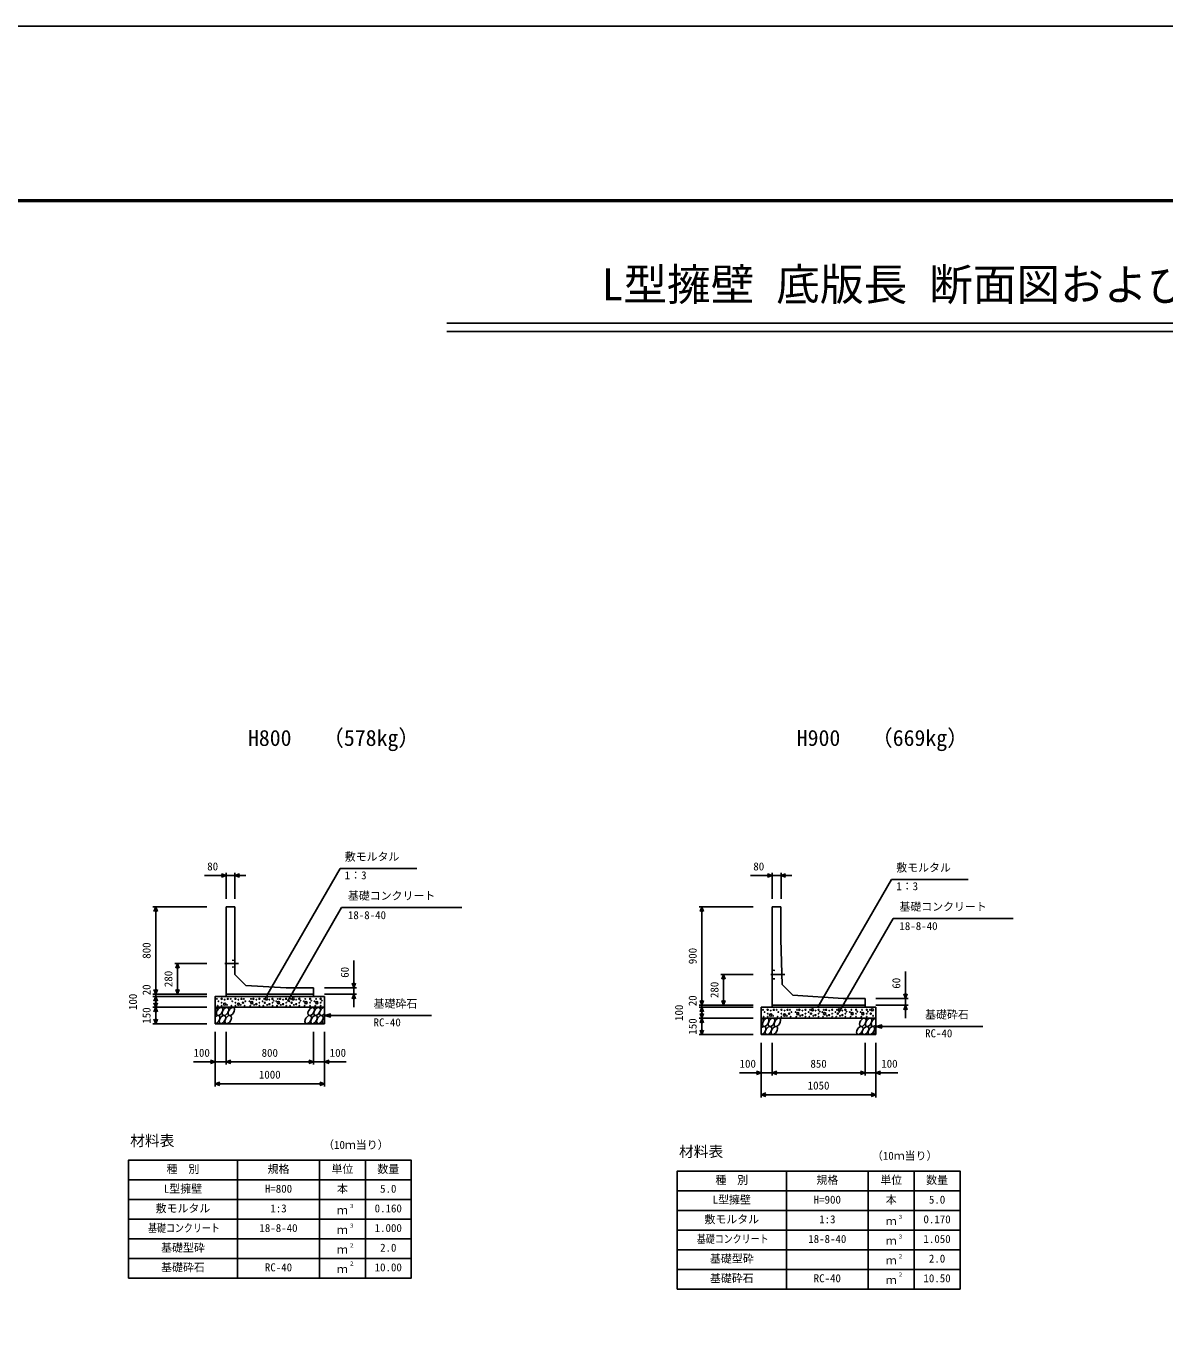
# Model space of a CAD drawing. Units: millimetres, scale not verified. Extents: x -67200 to 67200, y -23760 to 23760.
# Drawn here: x 23832 to 34257, y 11757 to 23760 of the extents above; entities that cross this region are included whole.
import ezdxf
from ezdxf.enums import TextEntityAlignment as Align

# ---------------------------------------------------------------- set-up
doc = ezdxf.new("R2010")
doc.units = ezdxf.units.MM
doc.header["$LTSCALE"] = 80
doc.linetypes.add('CHAIN1', pattern=[8, 5, -1, 1, -1])
doc.linetypes.add('DOTTED', pattern=[1.75, 0.25, -1.5])
for name, color, linetype, lineweight in [('0-0_CENTER', 7, 'CHAIN1', 25), ('0-1_DIM', 7, 'Continuous', 25), ('0-2_Defpoints', 5, 'Continuous', 25), ('0-3_HATCH', 6, 'Continuous', 25), ('0-4_HYO', 3, 'Continuous', 25), ('0-5_HYO2', 4, 'Continuous', 25), ('0-6_OUTLINE', 1, 'Continuous', 25), ('0-7_OUTLINE2', 4, 'DOTTED', 25), ('0-8_TXT', 7, 'Continuous', 25), ('0-9_WAKU', 3, 'Continuous', 25)]:
    doc.layers.add(name, color=color, linetype=linetype, lineweight=lineweight)
doc.styles.add('ＭＳ ゴシック', font='')
doc.styles.get('ＭＳ ゴシック').set_extended_font_data('MS Gothic')

msp = doc.modelspace()

# ---------------------------------------------------------------- linework, layer by layer
at = {"layer": '0-0_CENTER'}
for p, q in [((25649.17, 15174.21), (25775.02, 15174.21)), ((30648.51, 15074.21), (30776.96, 15074.21))]:
    msp.add_line(p, q, dxfattribs=at)
at = {"layer": '0-1_DIM'}
for p, q in [((25463.13, 15981.1), (25662.68, 15981.1)), ((25662.68, 16006.1), (25662.68, 15769.21)), ((25742.68, 15981.1), (25662.68, 15981.1)), ((25742.68, 16006.1), (25742.68, 15769.21)), ((25742.68, 15981.1), (25842.68, 15981.1)), ((26034.11, 14882.31), (26705.38, 16044.99)), ((27407.79, 16044.99), (26705.38, 16044.99)), ((30463.49, 15981.1), (30663.04, 15981.1)), ((30663.04, 16006.1), (30663.04, 15769.21)), ((30743.04, 15981.1), (30663.04, 15981.1)), ((30743.04, 16006.1), (30743.04, 15769.21)), ((30743.04, 15981.1), (30843.04, 15981.1)), ((31084.47, 14782.31), (31755.74, 15944.99)), ((32458.15, 15944.99), (31755.74, 15944.99)), ((24991.96, 15694.21), (25486.96, 15694.21)), ((25016.96, 14894.21), (25016.96, 15694.21)), ((26223.59, 14827.92), (26719.86, 15687.48)), ((27819.4, 15687.48), (26719.86, 15687.48)), ((29992.32, 15694.21), (30487.32, 15694.21)), ((30017.32, 14794.21), (30017.32, 15694.21)), ((31273.95, 14727.92), (31770.22, 15587.48)), ((32869.76, 15587.48), (31770.22, 15587.48)), ((25191.96, 15174.21), (25486.96, 15174.21)), ((25216.96, 15174.21), (25216.96, 14894.21)), ((26831.96, 14954.21), (26831.96, 15201.9)), ((30192.32, 15074.21), (30487.32, 15074.21)), ((30217.32, 15074.21), (30217.32, 14794.21)), ((31882.32, 14854.21), (31882.32, 15101.9)), ((24991.96, 14894.21), (25486.96, 14894.21)), ((25016.96, 14894.21), (25016.96, 14874.21)), ((26856.96, 14954.21), (26561.96, 14954.21)), ((26856.96, 14894.21), (26561.96, 14894.21)), ((26831.96, 14954.21), (26831.96, 14894.21)), ((26831.96, 14774.21), (26831.96, 14894.21)), ((24991.96, 14874.21), (25486.96, 14874.21)), ((24991.96, 14774.21), (25486.96, 14774.21)), ((25016.96, 14874.21), (25016.96, 14774.21)), ((25016.96, 14774.21), (25016.96, 14624.21)), ((29992.32, 14794.21), (30487.32, 14794.21)), ((29992.32, 14774.21), (30487.32, 14774.21)), ((30017.32, 14794.21), (30017.32, 14774.21)), ((30017.32, 14774.21), (30017.32, 14674.21)), ((31907.32, 14854.21), (31612.32, 14854.21)), ((31907.32, 14794.21), (31612.32, 14794.21)), ((31882.32, 14854.21), (31882.32, 14794.21)), ((31882.32, 14674.21), (31882.32, 14794.21)), ((26561.96, 14699.21), (26619.92, 14714.74)), ((27542.28, 14699.21), (26561.96, 14699.21)), ((26561.96, 14699.21), (26619.92, 14683.68)), ((29992.32, 14674.21), (30487.32, 14674.21)), ((30017.32, 14674.21), (30017.32, 14524.21)), ((24991.96, 14624.21), (25486.96, 14624.21)), ((25561.96, 14049.21), (25561.96, 14549.21)), ((25661.96, 14249.21), (25661.96, 14549.21)), ((26461.96, 14249.21), (26461.96, 14549.21)), ((26461.96, 14249.21), (26461.96, 14549.21)), ((26561.96, 14049.21), (26561.96, 14549.21)), ((29992.32, 14524.21), (30487.32, 14524.21)), ((31612.32, 14599.21), (31670.28, 14614.74)), ((32592.64, 14599.21), (31612.32, 14599.21)), ((31612.32, 14599.21), (31670.28, 14583.68)), ((30562.32, 13949.21), (30562.32, 14449.21)), ((30662.32, 14149.21), (30662.32, 14449.21)), ((31512.32, 14149.21), (31512.32, 14449.21)), ((31512.32, 14149.21), (31512.32, 14449.21)), ((31612.32, 13949.21), (31612.32, 14449.21)), ((25362.42, 14274.21), (25561.96, 14274.21)), ((25661.96, 14274.21), (25561.96, 14274.21)), ((26461.96, 14274.21), (25661.96, 14274.21)), ((26561.96, 14274.21), (26461.96, 14274.21)), ((26761.51, 14274.21), (26561.96, 14274.21)), ((30362.78, 14174.21), (30562.32, 14174.21)), ((30662.32, 14174.21), (30562.32, 14174.21)), ((31512.32, 14174.21), (30662.32, 14174.21)), ((31612.32, 14174.21), (31512.32, 14174.21)), ((31811.87, 14174.21), (31612.32, 14174.21)), ((25604.25, 14089.6), (25561.96, 14074.21)), ((26519.68, 14089.6), (26561.96, 14074.21)), ((26519.68, 14058.82), (26561.96, 14074.21)), ((30604.61, 13989.6), (30562.32, 13974.21)), ((31570.04, 13989.6), (31612.32, 13974.21)), ((31570.04, 13958.82), (31612.32, 13974.21))]:
    msp.add_line(p, q, dxfattribs=at)
for points in [[(25620.39, 15996.49), (25662.68, 15981.1), (25620.39, 15965.71)], [(25784.96, 15996.49), (25742.68, 15981.1), (25784.96, 15965.71)], [(30620.75, 15996.49), (30663.04, 15981.1), (30620.75, 15965.71)], [(30785.32, 15996.49), (30743.04, 15981.1), (30785.32, 15965.71)], [(25032.36, 15651.92), (25016.96, 15694.21), (25001.57, 15651.92)], [(30032.71, 15651.92), (30017.32, 15694.21), (30001.93, 15651.92)], [(25232.36, 15131.92), (25216.96, 15174.21), (25201.57, 15131.92)], [(30232.71, 15031.92), (30217.32, 15074.21), (30201.93, 15031.92)], [(25032.36, 14936.49), (25016.96, 14894.21), (25001.57, 14936.49)], [(25232.36, 14936.49), (25216.96, 14894.21), (25201.57, 14936.49)], [(26816.57, 14996.49), (26831.96, 14954.21), (26847.36, 14996.49)], [(26816.57, 14851.92), (26831.96, 14894.21), (26847.36, 14851.92)], [(31866.93, 14896.49), (31882.32, 14854.21), (31897.71, 14896.49)], [(25032.36, 14831.92), (25016.96, 14874.21), (25001.57, 14831.92)], [(25032.36, 14816.49), (25016.96, 14774.21), (25001.57, 14816.49)], [(25032.36, 14731.92), (25016.96, 14774.21), (25001.57, 14731.92)], [(30032.71, 14836.49), (30017.32, 14794.21), (30001.93, 14836.49)], [(30032.71, 14731.92), (30017.32, 14774.21), (30001.93, 14731.92)], [(30232.71, 14836.49), (30217.32, 14794.21), (30201.93, 14836.49)], [(31866.93, 14751.92), (31882.32, 14794.21), (31897.71, 14751.92)], [(25032.36, 14666.49), (25016.96, 14624.21), (25001.57, 14666.49)], [(30032.71, 14716.49), (30017.32, 14674.21), (30001.93, 14716.49)], [(30032.71, 14631.92), (30017.32, 14674.21), (30001.93, 14631.92)], [(30032.71, 14566.49), (30017.32, 14524.21), (30001.93, 14566.49)], [(25519.68, 14289.6), (25561.96, 14274.21), (25519.68, 14258.82)], [(25704.25, 14289.6), (25661.96, 14274.21), (25704.25, 14258.82)], [(26419.68, 14289.6), (26461.96, 14274.21), (26419.68, 14258.82)], [(26604.25, 14289.6), (26561.96, 14274.21), (26604.25, 14258.82)], [(30520.04, 14189.6), (30562.32, 14174.21), (30520.04, 14158.82)], [(30704.61, 14189.6), (30662.32, 14174.21), (30704.61, 14158.82)], [(31470.04, 14189.6), (31512.32, 14174.21), (31470.04, 14158.82)], [(31654.61, 14189.6), (31612.32, 14174.21), (31654.61, 14158.82)], [(25604.25, 14058.82), (25561.96, 14074.21), (26561.96, 14074.21)], [(30604.61, 13958.82), (30562.32, 13974.21), (31612.32, 13974.21)]]:
    msp.add_lwpolyline(points, dxfattribs=at)
at = {"layer": '0-2_Defpoints'}
msp.add_lwpolyline([(0, -23760), (67200, -23760), (67200, 23760), (0, 23760)], close=True, dxfattribs=at)
at = {"layer": '0-3_HATCH'}
for centre, radius in [((25577.93, 14851.38), 2.5), ((25584.94, 14788.35), 2.5), ((25591.95, 14830.37), 2.5), ((25620.83, 14852.26), 5), ((25620.83, 14816.37), 2.5), ((25620.83, 14788.35), 2.5), ((25648.87, 14803.23), 10), ((25648.87, 14844.38), 2.5), ((25669.89, 14796.23), 2.5), ((25676.9, 14851.38), 5), ((25704.04, 14851.38), 2.5), ((25711.05, 14788.35), 2.5), ((25718.06, 14830.37), 2.5), ((25746.93, 14852.26), 5), ((25746.93, 14816.37), 2.5), ((25746.93, 14788.35), 2.5), ((25774.97, 14803.23), 10), ((25774.97, 14844.38), 2.5), ((25796, 14796.23), 2.5), ((25803.01, 14851.38), 5), ((25817.03, 14816.37), 5), ((25824.04, 14851.38), 2.5), ((25831.05, 14788.35), 2.5), ((25838.06, 14830.37), 2.5), ((25875.87, 14830.37), 2.5), ((25882.88, 14788.35), 2.5), ((25896.9, 14816.37), 10), ((25889.89, 14851.38), 2.5), ((25910.92, 14851.38), 5), ((25917.93, 14796.23), 2.5), ((25938.96, 14803.23), 5), ((25938.96, 14844.38), 2.5), ((25967, 14852.26), 5), ((25967, 14816.37), 2.5), ((25967, 14788.35), 2.5), ((25995.87, 14830.37), 2.5), ((26002.88, 14788.35), 2.5), ((26009.89, 14851.38), 2.5), ((26016.9, 14816.37), 5), ((26030.92, 14851.38), 10), ((26037.93, 14796.23), 2.5), ((26058.96, 14803.23), 5), ((26058.96, 14844.38), 2.5), ((26087, 14852.26), 5), ((26087, 14816.37), 2.5), ((26087, 14788.35), 2.5), ((26098.34, 14834.69), 2.5), ((26121.1, 14830.37), 2.5), ((26128.11, 14788.35), 2.5), ((26142.13, 14816.37), 10), ((26135.12, 14851.38), 2.5), ((26156.15, 14851.38), 5), ((26163.15, 14796.23), 2.5), ((26184.18, 14803.23), 5), ((26184.18, 14844.38), 2.5), ((26212.22, 14852.26), 5), ((26212.22, 14816.37), 2.5), ((26212.22, 14788.35), 2.5), ((26241.1, 14830.37), 2.5), ((26248.11, 14788.35), 2.5), ((26255.12, 14851.38), 2.5), ((26262.13, 14816.37), 5), ((26276.15, 14851.38), 10), ((26283.15, 14796.23), 2.5), ((26304.18, 14803.23), 5), ((26304.18, 14844.38), 2.5), ((26332.22, 14852.26), 5), ((26332.22, 14816.37), 2.5), ((26332.22, 14788.35), 2.5), ((26343.56, 14834.69), 2.5), ((26373.02, 14830.37), 2.5), ((26380.03, 14788.35), 2.5), ((26394.05, 14816.37), 10), ((26387.04, 14851.38), 2.5), ((26430.66, 14852.26), 5), ((26430.66, 14816.37), 2.5), ((26430.66, 14788.35), 2.5), ((26442, 14834.69), 2.5), ((26471.46, 14830.37), 2.5), ((26478.47, 14788.35), 2.5), ((26492.49, 14816.37), 10), ((26485.48, 14851.38), 2.5), ((26527.65, 14852.26), 5), ((26527.65, 14816.37), 2.5), ((26527.65, 14788.35), 2.5), ((26538.99, 14834.69), 2.5), ((30578.29, 14751.38), 2.5), ((30585.3, 14688.35), 2.5), ((30592.31, 14730.37), 2.5), ((30621.18, 14752.26), 5), ((30621.18, 14716.37), 2.5), ((30621.18, 14688.35), 2.5), ((30649.22, 14703.23), 10), ((30649.22, 14744.38), 2.5), ((30670.25, 14696.23), 2.5), ((30677.26, 14751.38), 5), ((30704.39, 14751.38), 2.5), ((30711.4, 14688.35), 2.5), ((30718.41, 14730.37), 2.5), ((30747.29, 14752.26), 5), ((30747.29, 14716.37), 2.5), ((30747.29, 14688.35), 2.5), ((30775.33, 14703.23), 10), ((30775.33, 14744.38), 2.5), ((30796.35, 14696.23), 2.5), ((30803.36, 14751.38), 5), ((30817.38, 14716.37), 5), ((30824.39, 14751.38), 2.5), ((30831.4, 14688.35), 2.5), ((30838.41, 14730.37), 2.5), ((30876.23, 14730.37), 2.5), ((30883.24, 14688.35), 2.5), ((30897.26, 14716.37), 10), ((30890.25, 14751.38), 2.5), ((30911.28, 14751.38), 5), ((30918.29, 14696.23), 2.5), ((30939.32, 14703.23), 5), ((30939.32, 14744.38), 2.5), ((30967.35, 14752.26), 5), ((30967.35, 14716.37), 2.5), ((30967.35, 14688.35), 2.5), ((30996.23, 14730.37), 2.5), ((31003.24, 14688.35), 2.5), ((31010.25, 14751.38), 2.5), ((31017.26, 14716.37), 5), ((31031.28, 14751.38), 10), ((31038.29, 14696.23), 2.5), ((31059.32, 14703.23), 5), ((31059.32, 14744.38), 2.5), ((31087.35, 14752.26), 5), ((31087.35, 14716.37), 2.5), ((31087.35, 14688.35), 2.5), ((31098.69, 14734.69), 2.5), ((31121.45, 14730.37), 2.5), ((31128.46, 14688.35), 2.5), ((31142.48, 14716.37), 10), ((31135.47, 14751.38), 2.5), ((31156.5, 14751.38), 5), ((31163.51, 14696.23), 2.5), ((31184.54, 14703.23), 5), ((31184.54, 14744.38), 2.5), ((31212.58, 14752.26), 5), ((31212.58, 14716.37), 2.5), ((31212.58, 14688.35), 2.5), ((31241.45, 14730.37), 2.5), ((31248.46, 14688.35), 2.5), ((31255.47, 14751.38), 2.5), ((31262.48, 14716.37), 5), ((31276.5, 14751.38), 10), ((31283.51, 14696.23), 2.5), ((31304.54, 14703.23), 5), ((31304.54, 14744.38), 2.5), ((31332.58, 14752.26), 5), ((31332.58, 14716.37), 2.5), ((31332.58, 14688.35), 2.5), ((31343.92, 14734.69), 2.5), ((31373.38, 14730.37), 2.5), ((31380.39, 14688.35), 2.5), ((31394.41, 14716.37), 10), ((31387.4, 14751.38), 2.5), ((31431.02, 14752.26), 5), ((31431.02, 14716.37), 2.5), ((31431.02, 14688.35), 2.5), ((31442.36, 14734.69), 2.5), ((31471.82, 14730.37), 2.5), ((31478.83, 14688.35), 2.5), ((31492.85, 14716.37), 10), ((31485.84, 14751.38), 2.5), ((31528.01, 14752.26), 5), ((31528.01, 14716.37), 2.5), ((31528.01, 14688.35), 2.5), ((31539.35, 14734.69), 2.5), ((31557.71, 14751.38), 2.5), ((31564.72, 14716.37), 5), ((31578.74, 14751.38), 10), ((31585.75, 14696.23), 2.5)]:
    msp.add_circle(centre, radius, dxfattribs=at)
for centre, start_param, end_param in [((25549.6, 14736.7), 4.385593, 6.67454438), ((26548.11, 14736.7), 0.33577149, 4.44118059), ((25574.92, 14661.71), 3.51114638, 7.548991), ((26573.43, 14661.71), 1.2110787, 3.56587337), ((30549.96, 14636.7), 4.385593, 6.67454438), ((31598.46, 14636.7), 0.33577149, 4.44118059), ((30575.28, 14561.71), 3.51114638, 7.548991), ((31623.78, 14561.71), 1.2110787, 3.56587337)]:
    msp.add_ellipse(centre, major_axis=(21.81, 35.31), ratio=0.5792, start_param=start_param, end_param=end_param, dxfattribs=at)
for centre in [(25602.81, 14736.7), (25656.02, 14736.7), (25709.23, 14736.7), (26441.69, 14736.7), (26494.9, 14736.7), (25628.13, 14661.71), (25681.34, 14661.71), (26413.8, 14661.71), (26467.01, 14661.71), (26520.22, 14661.71), (30603.17, 14636.7), (30656.37, 14636.7), (30709.58, 14636.7), (31492.05, 14636.7), (31545.25, 14636.7), (30628.49, 14561.71), (30681.69, 14561.71), (31464.16, 14561.71), (31517.37, 14561.71), (31570.57, 14561.71)]:
    msp.add_ellipse(centre, major_axis=(21.81, 35.31), ratio=0.5792, dxfattribs=at)
at = {"layer": '0-4_HYO'}
for p, q in [((25766.96, 13374.21), (25766.96, 12294.21)), ((26516.96, 13374.21), (26516.96, 12294.21)), ((26936.96, 13374.21), (26936.96, 12294.21)), ((30792.32, 13274.21), (30792.32, 12194.21)), ((31542.32, 13274.21), (31542.32, 12194.21)), ((31962.32, 13274.21), (31962.32, 12194.21)), ((24766.96, 13194.21), (27356.96, 13194.21)), ((29792.32, 13094.21), (32382.32, 13094.21))]:
    msp.add_line(p, q, dxfattribs=at)
for points in [[(24766.96, 12294.21), (27356.96, 12294.21), (27356.96, 13374.21), (24766.96, 13374.21)], [(29792.32, 12194.21), (32382.32, 12194.21), (32382.32, 13274.21), (29792.32, 13274.21)]]:
    msp.add_lwpolyline(points, close=True, dxfattribs=at)
at = {"layer": '0-5_HYO2'}
for p, q in [((24766.96, 13014.21), (27356.96, 13014.21)), ((29792.32, 12914.21), (32382.32, 12914.21)), ((24766.96, 12834.21), (27356.96, 12834.21)), ((29792.32, 12734.21), (32382.32, 12734.21)), ((24766.96, 12654.21), (27356.96, 12654.21)), ((29792.32, 12554.21), (32382.32, 12554.21)), ((24766.96, 12474.21), (27356.96, 12474.21)), ((29792.32, 12374.21), (32382.32, 12374.21))]:
    msp.add_line(p, q, dxfattribs=at)
at = {"layer": '0-6_OUTLINE'}
for p, q in [((25661.96, 14874.21), (25661.96, 15694.21)), ((25661.96, 15694.21), (25741.96, 15694.21)), ((25741.96, 15694.21), (25741.96, 15074.21)), ((30662.32, 14774.21), (30662.32, 15694.21)), ((30662.32, 15694.21), (30742.32, 15694.21)), ((30742.32, 15394.21), (30742.32, 15694.21)), ((30742.32, 15394.21), (30752.32, 14984.21)), ((25841.96, 14974.21), (25741.96, 15074.21)), ((25661.96, 14894.21), (26461.96, 14894.21)), ((25841.96, 14974.21), (26211.96, 14954.21)), ((26461.96, 14954.21), (26211.96, 14954.21)), ((26461.96, 14954.21), (26461.96, 14874.21)), ((30752.32, 14984.21), (30852.32, 14884.21)), ((31312.32, 14854.21), (30852.32, 14884.21)), ((26561.96, 14774.21), (25561.96, 14774.21)), ((26561.96, 14874.21), (26561.96, 14624.21)), ((30662.32, 14794.21), (31512.32, 14794.21)), ((31512.32, 14854.21), (31312.32, 14854.21)), ((31512.32, 14854.21), (31512.32, 14774.21)), ((31612.32, 14774.21), (31612.32, 14524.21)), ((31612.32, 14674.21), (30562.32, 14674.21)), ((26561.96, 14624.21), (25561.96, 14624.21)), ((31612.32, 14524.21), (30562.32, 14524.21))]:
    msp.add_line(p, q, dxfattribs=at)
for points in [[(26561.96, 14874.21), (25561.96, 14874.21), (25561.96, 14624.21)], [(31612.32, 14774.21), (30562.32, 14774.21), (30562.32, 14524.21)]]:
    msp.add_lwpolyline(points, dxfattribs=at)
at = {"layer": '0-7_OUTLINE2'}
for p, q in [((25666.46, 15214.21), (25661.96, 15218.71)), ((25661.96, 15129.71), (25666.46, 15134.21)), ((25737.46, 15204.21), (25666.46, 15214.21)), ((25737.46, 15144.21), (25666.46, 15134.21)), ((25737.46, 15204.21), (25741.96, 15208.71)), ((25741.96, 15139.71), (25737.46, 15144.21)), ((30662.32, 15118.71), (30666.82, 15114.21)), ((30662.32, 15029.71), (30666.82, 15034.21)), ((30666.82, 15114.21), (30744.89, 15104.21)), ((30666.82, 15034.21), (30746.36, 15044.21)), ((30744.89, 15104.21), (30749.28, 15108.71)), ((30750.97, 15039.71), (30746.36, 15044.21))]:
    msp.add_line(p, q, dxfattribs=at)
at = {"layer": '0-8_TXT'}
for p, q in [((27683.68, 21040), (39516.32, 21040)), ((27683.68, 20963.2), (39516.32, 20963.2))]:
    msp.add_line(p, q, dxfattribs=at)
at = {"layer": '0-9_WAKU', "lineweight": 50}
msp.add_lwpolyline([(1600, -22160), (65600, -22160), (65600, 22160), (1600, 22160)], close=True, dxfattribs=at)

# ---------------------------------------------------------------- texts
at = {"layer": '0-1_DIM', "style": 'ＭＳ ゴシック'}
for s, p in [('80', (25489.04, 16006.1)), ('敷モルタル', (26748.23, 16094.99)), ('80', (30489.4, 16006.1)), ('敷モルタル', (31798.59, 15994.99)), ('1：3', (26748.23, 15924.87)), ('1：3', (31798.59, 15824.87)), ('基礎コンクリート', (26777.12, 15737.48)), ('基礎コンクリート', (31827.47, 15637.48)), ('18-8-40', (26777.12, 15559.85)), ('18-8-40', (31827.47, 15459.85)), ('基礎砕石', (27012.22, 14749.21)), ('RC-40', (27012.22, 14577.83)), ('基礎砕石', (32062.57, 14649.21)), ('RC-40', (32062.57, 14477.83)), ('100', (25363.32, 14299.21)), ('800', (25986.96, 14299.21)), ('100', (26610.6, 14299.21)), ('100', (30363.68, 14199.21)), ('850', (31012.32, 14199.21)), ('100', (31660.96, 14199.21)), ('1000', (25961.96, 14099.21)), ('1050', (30987.32, 13999.21))]:
    msp.add_text(s, height=73.31, dxfattribs=at).set_placement(p, align=Align.BOTTOM_LEFT)
for s, p in [('800', (24991.96, 15219.21)), ('900', (29992.32, 15169.21)), ('60', (26806.96, 15044.85)), ('280', (25191.96, 14959.21)), ('60', (31857.32, 14944.85)), ('100', (24866.96, 14749.21)), ('20', (24991.96, 14884.27)), ('280', (30192.32, 14859.21)), ('150', (24991.96, 14624.21)), ('100', (29867.32, 14649.21)), ('20', (29992.32, 14784.27)), ('150', (29992.32, 14524.21))]:
    msp.add_text(s, height=73.31, rotation=90, dxfattribs=at).set_placement(p, align=Align.BOTTOM_LEFT)
at = {"layer": '0-8_TXT', "style": 'ＭＳ ゴシック'}
for s, height, p in [('L型擁壁 底版長 断面図および材料表(民間工事用)', 293.3, (29100, 21160)), ('H800', 146.6, (25861.96, 17124.45)), ('（578kg）', 146.6, (26540.58, 17124.45)), ('H900', 146.6, (30887.32, 17124.45)), ('（669kg）', 146.6, (31565.94, 17124.45)), ('材料表', 98.97, (24783.63, 13474.21)), ('（10ｍ当り）', 73.31, (26550.3, 13455.87)), ('材料表', 98.97, (29808.99, 13374.21)), ('（10ｍ当り）', 73.31, (31575.65, 13355.87)), ('種\u3000別', 73.31, (25116.96, 13234.21)), ('規格', 73.31, (26041.96, 13234.21)), ('単位', 73.31, (26626.96, 13234.21)), ('数量', 73.31, (27046.96, 13234.21)), ('種\u3000別', 73.31, (30142.32, 13134.21)), ('規格', 73.31, (31067.32, 13134.21)), ('単位', 73.31, (31652.32, 13134.21)), ('数量', 73.31, (32072.32, 13134.21)), ('L型擁壁', 73.31, (25091.96, 13054.21)), ('H=800', 73.31, (26016.96, 13054.21)), ('本', 73.31, (26676.96, 13054.21)), ('5.0', 73.31, (27071.96, 13054.21)), ('敷モルタル', 73.31, (25016.96, 12874.21)), ('1:3', 73.31, (26066.96, 12874.21)), ('３', 36.66, (26786.2, 12924.82)), ('0.160', 73.31, (27021.96, 12874.21)), ('L型擁壁', 73.31, (30117.32, 12954.21)), ('H=900', 73.31, (31042.32, 12954.21)), ('本', 73.31, (31702.32, 12954.21)), ('5.0', 73.31, (32097.32, 12954.21)), ('ｍ', 73.31, (26676.96, 12857.54)), ('敷モルタル', 73.31, (30042.32, 12774.21)), ('1:3', 73.31, (31092.32, 12774.21)), ('３', 36.66, (31811.56, 12824.82)), ('0.170', 73.31, (32047.32, 12774.21)), ('18-8-40', 73.31, (25966.96, 12694.21)), ('ｍ', 73.31, (26676.96, 12677.54)), ('３', 36.66, (26786.2, 12744.82)), ('1.000', 73.31, (27021.96, 12694.21)), ('ｍ', 73.31, (31702.32, 12757.54)), ('基礎型砕', 73.31, (25066.96, 12514.21)), ('２', 36.66, (26786.2, 12564.82)), ('2.0', 73.31, (27071.96, 12514.21)), ('18-8-40', 73.31, (30992.32, 12594.21)), ('ｍ', 73.31, (31702.32, 12577.54)), ('３', 36.66, (31811.56, 12644.82)), ('1.050', 73.31, (32047.32, 12594.21)), ('ｍ', 73.31, (26676.96, 12497.54)), ('基礎型砕', 73.31, (30092.32, 12414.21)), ('２', 36.66, (31811.56, 12464.82)), ('2.0', 73.31, (32097.32, 12414.21)), ('基礎砕石', 73.31, (25066.96, 12334.21)), ('RC-40', 73.31, (26016.96, 12334.21)), ('ｍ', 73.31, (26676.96, 12317.54)), ('２', 36.66, (26786.2, 12398.15)), ('10.00', 73.31, (27021.96, 12334.21)), ('ｍ', 73.31, (31702.32, 12397.54)), ('基礎砕石', 73.31, (30092.32, 12234.21)), ('RC-40', 73.31, (31042.32, 12234.21)), ('ｍ', 73.31, (31702.32, 12217.54)), ('２', 36.66, (31811.56, 12298.15)), ('10.50', 73.31, (32047.32, 12234.21))]:
    msp.add_text(s, height=height, dxfattribs=at).set_placement(p, align=Align.BOTTOM_LEFT)
at = {"layer": '0-8_TXT', "style": 'ＭＳ ゴシック', "width": 0.8}
for p in [(24946.96, 12694.21), (29972.32, 12594.21)]:
    msp.add_text('基礎コンクリート', height=73.31, dxfattribs=at).set_placement(p, align=Align.BOTTOM_LEFT)

doc.saveas('drawing.dxf')
